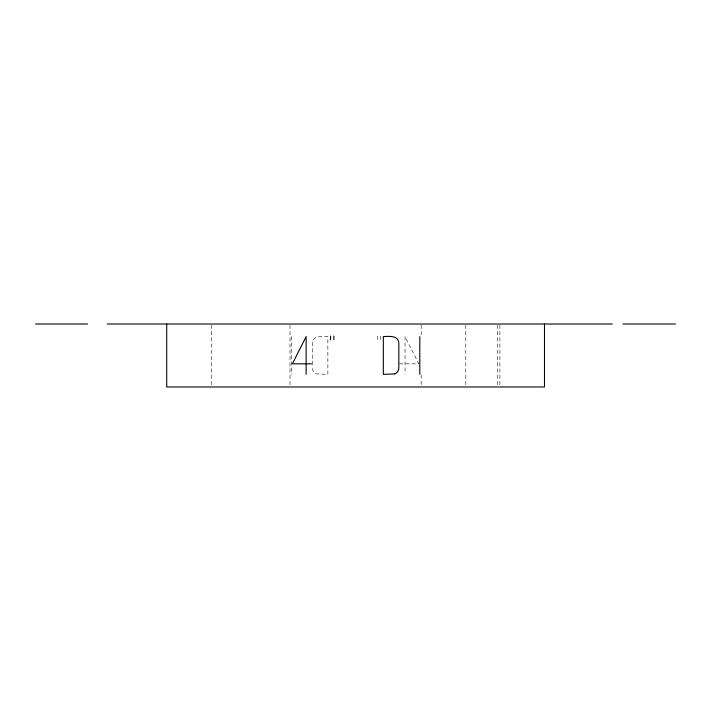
<?xml version="1.0" encoding="UTF-8"?>
<svg xmlns="http://www.w3.org/2000/svg" width="711" height="711" viewBox="0 0 711 711"><rect width="100%" height="100%" fill="white"/><g stroke="black" fill="none" stroke-linecap="round" stroke-linejoin="round"><path stroke-width="0.53" stroke-dasharray="3.56 2.67" d="M399.502 363.819L418.815 363.819L405.057 336.579L405.057 374.324M499.886 325.123L499.886 386.98M497.265 325.123L497.265 386.98M465.785 325.123L465.785 386.98M421.188 325.123L421.188 336.17M421.188 374.83L421.188 386.98M380.661 336.063L380.661 339.778M377.354 336.063L377.354 339.778M312.378 364.681L312.378 343.084C312.707 335.21 322.43 336.267 327.86 336.623L327.86 374.377L316.279 373.879A6.443 6.443 0 0 1 312.378 367.916L312.378 365.756M291.394 336.623L291.394 374.377M290.008 325.123L290.008 386.98M211.3 325.123L211.3 386.98"/><path stroke-width="1.07" d="M35.55 324.02L87.586 324.02M107.272 324.02L612.269 324.02M622.978 324.02L675.45 324.02M311.694 363.819L292.381 363.819L306.13 336.579L306.13 374.324M544.493 324.02L544.493 386.98L166.703 386.98L166.703 324.02M419.801 336.623L419.801 374.377M333.841 336.063L333.841 339.778M330.535 336.063L330.535 339.778M394.907 373.879L383.336 374.377L383.336 336.623C388.757 336.267 398.489 335.21 398.818 343.084L398.818 367.916A6.443 6.443 0 0 1 394.907 373.879"/></g></svg>
